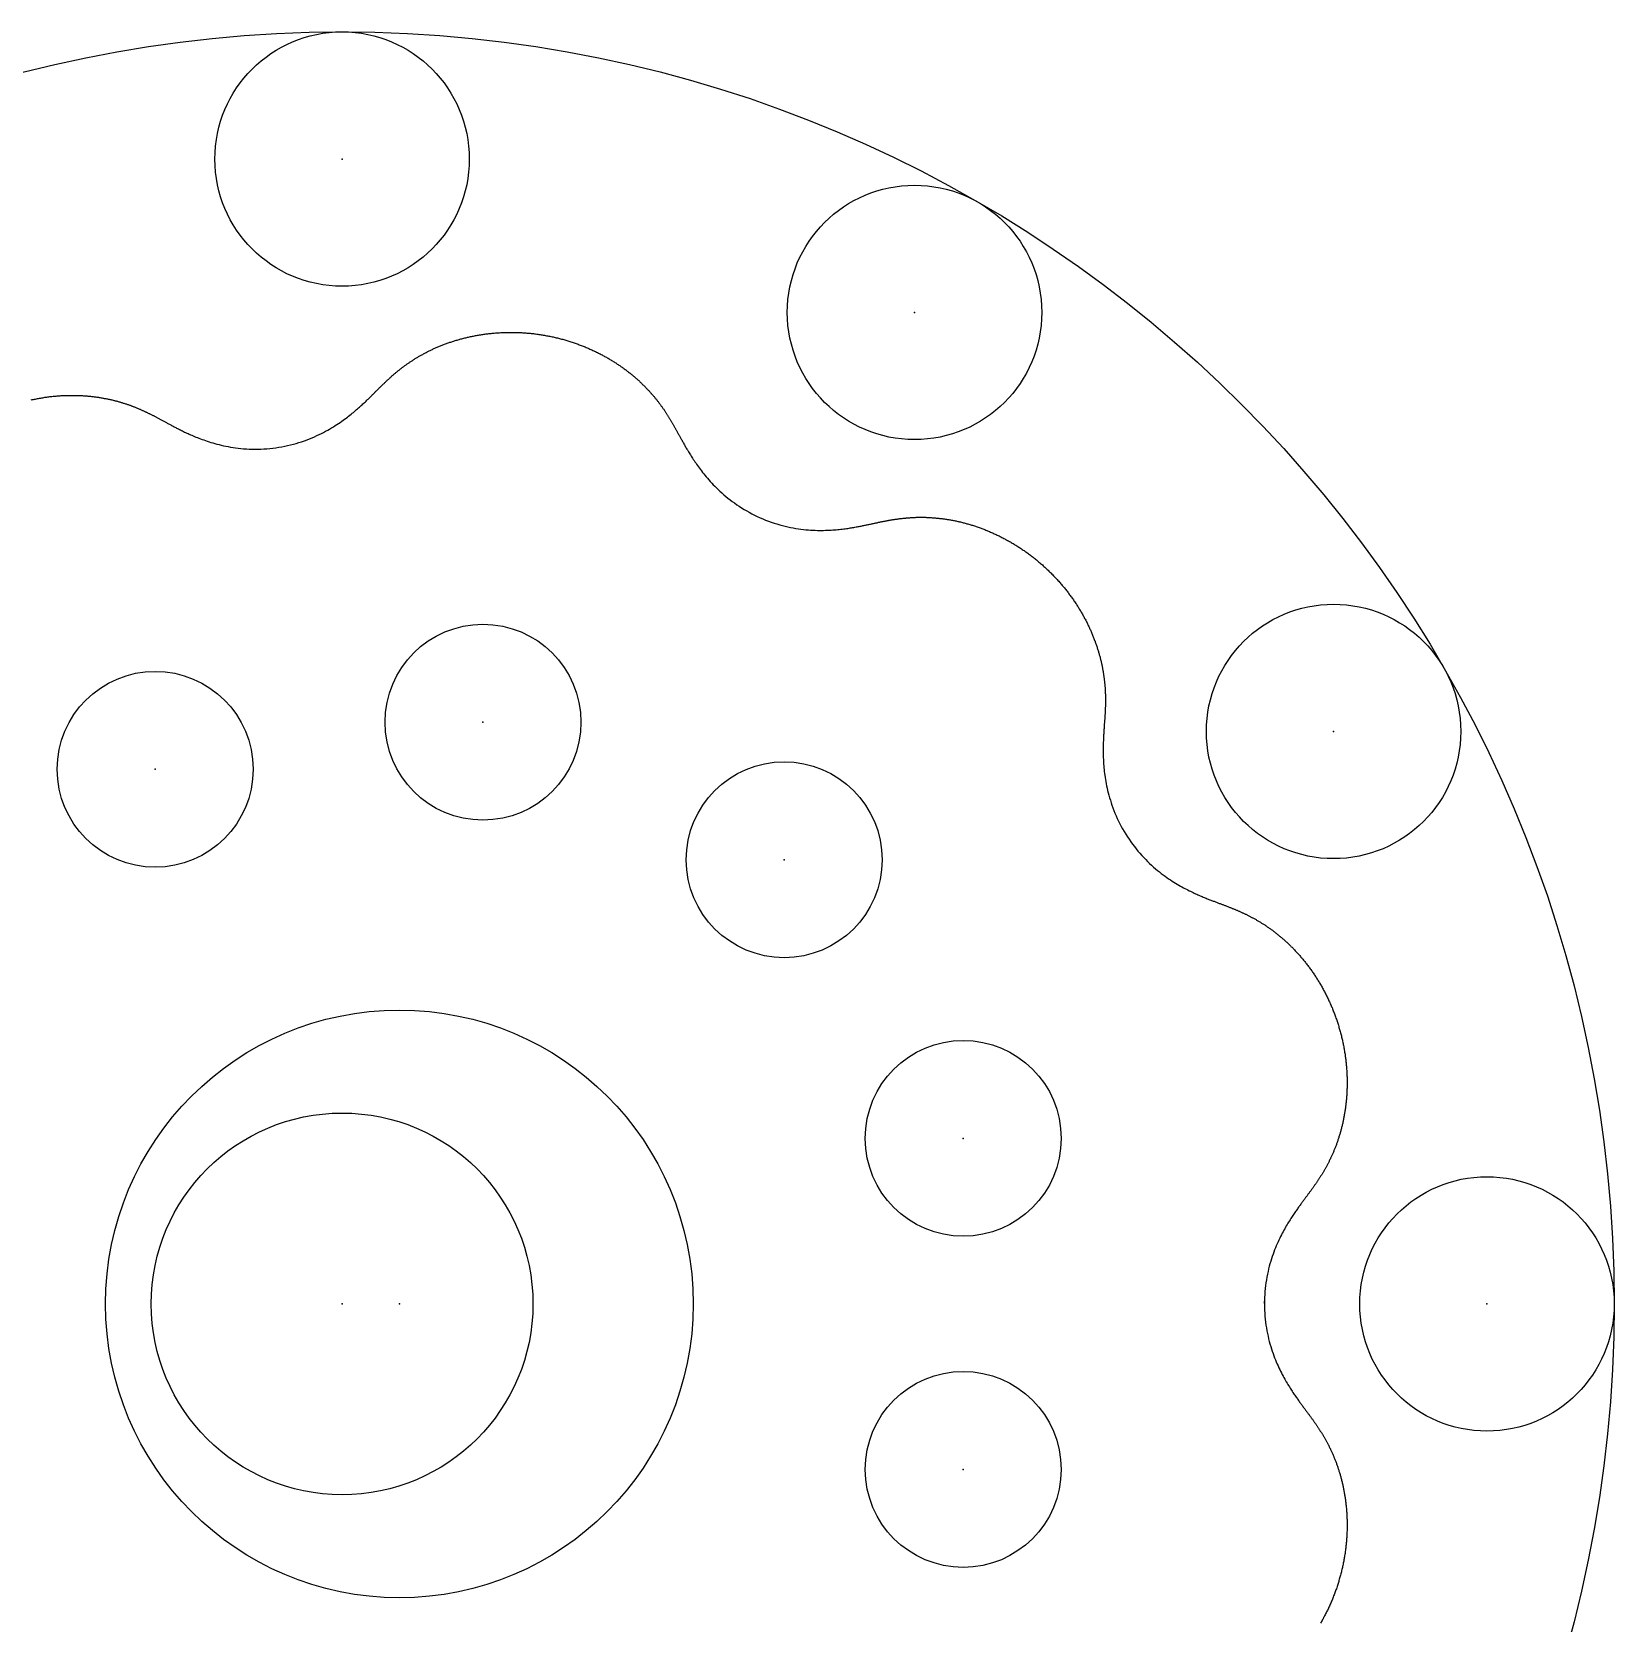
# Model space of a CAD drawing. Header units: metres. Extents: x -15 to 15, y -15 to 15.
# Drawn here: x -3.66 to 15, y -3.76 to 15 of the extents above; entities that cross this region are included whole.
import ezdxf

# ---------------------------------------------------------------- set-up
doc = ezdxf.new("R2010")
doc.units = ezdxf.units.M

msp = doc.modelspace()

# ---------------------------------------------------------------- linework, layer by layer
at = {"color": 1}
msp.add_lwpolyline([(-3.665, 10.66), (-3.653, 10.663), (-3.641, 10.665), (-3.628, 10.668), (-3.616, 10.67), (-3.604, 10.673), (-3.591, 10.675), (-3.579, 10.677), (-3.567, 10.68), (-3.554, 10.682), (-3.542, 10.684), (-3.53, 10.686), (-3.518, 10.688), (-3.506, 10.69), (-3.493, 10.691), (-3.481, 10.693), (-3.469, 10.695), (-3.457, 10.696), (-3.445, 10.698), (-3.433, 10.699), (-3.421, 10.701), (-3.409, 10.702), (-3.397, 10.703), (-3.385, 10.704), (-3.373, 10.705), (-3.361, 10.706), (-3.349, 10.707), (-3.337, 10.708), (-3.325, 10.709), (-3.313, 10.71), (-3.301, 10.71), (-3.29, 10.711), (-3.278, 10.711), (-3.266, 10.712), (-3.254, 10.712), (-3.243, 10.713), (-3.231, 10.713), (-3.22, 10.713), (-3.208, 10.713), (-3.197, 10.713), (-3.185, 10.713), (-3.174, 10.713), (-3.162, 10.713), (-3.151, 10.713), (-3.14, 10.713), (-3.129, 10.713), (-3.117, 10.712), (-3.106, 10.712), (-3.095, 10.712), (-3.084, 10.711), (-3.073, 10.711), (-3.062, 10.71), (-3.051, 10.709), (-3.04, 10.709), (-3.029, 10.708), (-3.019, 10.707), (-3.008, 10.706), (-2.997, 10.705), (-2.987, 10.704), (-2.976, 10.703), (-2.965, 10.702), (-2.955, 10.701), (-2.945, 10.7), (-2.934, 10.699), (-2.924, 10.697), (-2.914, 10.696), (-2.903, 10.695), (-2.893, 10.693), (-2.883, 10.692), (-2.873, 10.69), (-2.863, 10.689), (-2.853, 10.687), (-2.843, 10.685), (-2.833, 10.684), (-2.823, 10.682), (-2.814, 10.68), (-2.804, 10.678), (-2.794, 10.677), (-2.785, 10.675), (-2.775, 10.673), (-2.766, 10.671), (-2.757, 10.669), (-2.747, 10.667), (-2.738, 10.665), (-2.729, 10.663), (-2.72, 10.661), (-2.71, 10.659), (-2.701, 10.656), (-2.692, 10.654), (-2.683, 10.652), (-2.675, 10.65), (-2.666, 10.647), (-2.657, 10.645), (-2.648, 10.643), (-2.64, 10.64), (-2.631, 10.638), (-2.622, 10.635), (-2.614, 10.633), (-2.605, 10.63), (-2.597, 10.628), (-2.589, 10.625), (-2.58, 10.623), (-2.572, 10.62), (-2.564, 10.618), (-2.556, 10.615), (-2.548, 10.612), (-2.54, 10.61), (-2.532, 10.607), (-2.524, 10.604), (-2.516, 10.601), (-2.508, 10.599), (-2.501, 10.596), (-2.493, 10.593), (-2.485, 10.59), (-2.478, 10.587), (-2.47, 10.584), (-2.463, 10.582), (-2.455, 10.579), (-2.448, 10.576), (-2.44, 10.573), (-2.433, 10.57), (-2.426, 10.567), (-2.418, 10.564), (-2.411, 10.561), (-2.404, 10.558), (-2.397, 10.555), (-2.39, 10.552), (-2.383, 10.549), (-2.376, 10.546), (-2.369, 10.543), (-2.362, 10.54), (-2.355, 10.536), (-2.348, 10.533), (-2.341, 10.53), (-2.334, 10.527), (-2.327, 10.524), (-2.32, 10.521), (-2.313, 10.517), (-2.306, 10.514), (-2.3, 10.511), (-2.293, 10.508), (-2.286, 10.504), (-2.279, 10.501), (-2.272, 10.498), (-2.266, 10.494), (-2.259, 10.491), (-2.252, 10.488), (-2.245, 10.484), (-2.239, 10.481), (-2.232, 10.477), (-2.225, 10.474), (-2.218, 10.47), (-2.211, 10.467), (-2.204, 10.463), (-2.197, 10.459), (-2.19, 10.456), (-2.183, 10.452), (-2.176, 10.448), (-2.169, 10.445), (-2.162, 10.441), (-2.155, 10.437), (-2.148, 10.433), (-2.14, 10.429), (-2.133, 10.425), (-2.126, 10.421), (-2.118, 10.417), (-2.111, 10.413), (-2.103, 10.409), (-2.095, 10.405), (-2.087, 10.4), (-2.079, 10.396), (-2.071, 10.392), (-2.063, 10.387), (-2.054, 10.383), (-2.046, 10.378), (-2.037, 10.373), (-2.029, 10.369), (-2.02, 10.364), (-2.01, 10.359), (-2.001, 10.354), (-1.992, 10.349), (-1.982, 10.344), (-1.972, 10.338), (-1.962, 10.333), (-1.951, 10.328), (-1.941, 10.322), (-1.93, 10.317), (-1.918, 10.311), (-1.907, 10.305), (-1.895, 10.299), (-1.883, 10.293), (-1.871, 10.287), (-1.858, 10.281), (-1.845, 10.275), (-1.831, 10.268), (-1.817, 10.262), (-1.803, 10.256), (-1.788, 10.249), (-1.773, 10.242), (-1.757, 10.235), (-1.741, 10.229), (-1.724, 10.222), (-1.707, 10.215), (-1.689, 10.208), (-1.67, 10.201), (-1.651, 10.194), (-1.632, 10.187), (-1.612, 10.18), (-1.591, 10.172), (-1.569, 10.166), (-1.547, 10.159), (-1.524, 10.152), (-1.501, 10.145), (-1.476, 10.138), (-1.451, 10.132), (-1.425, 10.126), (-1.399, 10.12), (-1.372, 10.114), (-1.344, 10.109), (-1.315, 10.104), (-1.286, 10.099), (-1.256, 10.094), (-1.225, 10.091), (-1.193, 10.087), (-1.161, 10.084), (-1.129, 10.082), (-1.096, 10.08), (-1.062, 10.079), (-1.028, 10.079), (-0.994, 10.079), (-0.959, 10.08), (-0.924, 10.081), (-0.889, 10.084), (-0.853, 10.087), (-0.818, 10.091), (-0.783, 10.095), (-0.747, 10.101), (-0.712, 10.107), (-0.677, 10.113), (-0.643, 10.121), (-0.609, 10.129), (-0.575, 10.138), (-0.542, 10.147), (-0.509, 10.157), (-0.477, 10.167), (-0.445, 10.178), (-0.414, 10.189), (-0.384, 10.201), (-0.355, 10.213), (-0.326, 10.225), (-0.298, 10.238), (-0.271, 10.251), (-0.245, 10.263), (-0.219, 10.277), (-0.194, 10.29), (-0.17, 10.303), (-0.147, 10.316), (-0.125, 10.329), (-0.103, 10.343), (-0.082, 10.356), (-0.062, 10.369), (-0.042, 10.382), (-0.023, 10.394), (-0.005, 10.407), (0.013, 10.42), (0.03, 10.432), (0.046, 10.444), (0.062, 10.456), (0.077, 10.468), (0.092, 10.48), (0.106, 10.491), (0.12, 10.502), (0.134, 10.513), (0.146, 10.524), (0.159, 10.535), (0.171, 10.545), (0.183, 10.555), (0.194, 10.565), (0.205, 10.575), (0.216, 10.584), (0.226, 10.594), (0.236, 10.603), (0.246, 10.612), (0.255, 10.621), (0.265, 10.63), (0.274, 10.638), (0.282, 10.646), (0.291, 10.655), (0.299, 10.663), (0.307, 10.67), (0.315, 10.678), (0.323, 10.686), (0.331, 10.693), (0.338, 10.701), (0.345, 10.708), (0.353, 10.715), (0.36, 10.722), (0.367, 10.729), (0.373, 10.735), (0.38, 10.742), (0.387, 10.749), (0.393, 10.755), (0.399, 10.761), (0.406, 10.768), (0.412, 10.774), (0.418, 10.78), (0.424, 10.786), (0.43, 10.792), (0.436, 10.798), (0.442, 10.804), (0.448, 10.809), (0.454, 10.815), (0.46, 10.821), (0.465, 10.827), (0.471, 10.832), (0.477, 10.838), (0.482, 10.843), (0.488, 10.849), (0.494, 10.854), (0.499, 10.859), (0.505, 10.865), (0.51, 10.87), (0.516, 10.875), (0.521, 10.88), (0.527, 10.886), (0.532, 10.891), (0.538, 10.896), (0.544, 10.901), (0.549, 10.906), (0.555, 10.911), (0.56, 10.916), (0.566, 10.921), (0.572, 10.927), (0.577, 10.932), (0.583, 10.937), (0.588, 10.942), (0.594, 10.947), (0.6, 10.952), (0.606, 10.957), (0.611, 10.962), (0.617, 10.966), (0.623, 10.971), (0.629, 10.976), (0.635, 10.981), (0.641, 10.986), (0.647, 10.991), (0.653, 10.996), (0.659, 11.001), (0.665, 11.006), (0.671, 11.011), (0.677, 11.016), (0.683, 11.021), (0.689, 11.026), (0.696, 11.03), (0.702, 11.035), (0.709, 11.04), (0.715, 11.045), (0.721, 11.05), (0.728, 11.055), (0.735, 11.06), (0.741, 11.064), (0.748, 11.069), (0.755, 11.074), (0.761, 11.079), (0.768, 11.084), (0.775, 11.089), (0.782, 11.094), (0.789, 11.098), (0.796, 11.103), (0.803, 11.108), (0.811, 11.113), (0.818, 11.118), (0.825, 11.122), (0.833, 11.127), (0.84, 11.132), (0.847, 11.137), (0.855, 11.141), (0.863, 11.146), (0.87, 11.151), (0.878, 11.156), (0.886, 11.16), (0.894, 11.165), (0.902, 11.17), (0.91, 11.174), (0.918, 11.179), (0.926, 11.184), (0.934, 11.188), (0.942, 11.193), (0.95, 11.197), (0.959, 11.202), (0.967, 11.207), (0.976, 11.211), (0.984, 11.216), (0.993, 11.22), (1.002, 11.225), (1.01, 11.229), (1.019, 11.233), (1.028, 11.238), (1.037, 11.242), (1.046, 11.247), (1.055, 11.251), (1.064, 11.255), (1.074, 11.26), (1.083, 11.264), (1.092, 11.268), (1.102, 11.272), (1.111, 11.276), (1.121, 11.281), (1.13, 11.285), (1.14, 11.289), (1.15, 11.293), (1.159, 11.297), (1.169, 11.301), (1.179, 11.305), (1.189, 11.309), (1.199, 11.313), (1.209, 11.316), (1.219, 11.32), (1.23, 11.324), (1.24, 11.328), (1.25, 11.331), (1.261, 11.335), (1.271, 11.339), (1.282, 11.342), (1.292, 11.346), (1.303, 11.349), (1.314, 11.353), (1.324, 11.356), (1.335, 11.359), (1.346, 11.363), (1.357, 11.366), (1.368, 11.369), (1.379, 11.372), (1.39, 11.375), (1.401, 11.378), (1.412, 11.381), (1.423, 11.384), (1.435, 11.387), (1.446, 11.39), (1.457, 11.393), (1.469, 11.396), (1.48, 11.398), (1.492, 11.401), (1.504, 11.404), (1.515, 11.406), (1.527, 11.409), (1.539, 11.411), (1.55, 11.413), (1.562, 11.416), (1.574, 11.418), (1.586, 11.42), (1.598, 11.422), (1.61, 11.424), (1.622, 11.426), (1.634, 11.428), (1.646, 11.43), (1.658, 11.432), (1.67, 11.434), (1.683, 11.435), (1.695, 11.437), (1.707, 11.439), (1.72, 11.44), (1.732, 11.442), (1.744, 11.443), (1.757, 11.444), (1.769, 11.446), (1.782, 11.447), (1.794, 11.448), (1.807, 11.449), (1.819, 11.45), (1.832, 11.451), (1.844, 11.452), (1.857, 11.452), (1.87, 11.453), (1.882, 11.454), (1.895, 11.454), (1.908, 11.455), (1.921, 11.455), (1.933, 11.455), (1.946, 11.456), (1.959, 11.456), (1.972, 11.456), (1.985, 11.456), (1.998, 11.456), (2.01, 11.456), (2.023, 11.456), (2.036, 11.456), (2.049, 11.455), (2.062, 11.455), (2.075, 11.454), (2.088, 11.454), (2.101, 11.453), (2.114, 11.453), (2.127, 11.452), (2.14, 11.451), (2.153, 11.45), (2.166, 11.449), (2.179, 11.448), (2.192, 11.447), (2.204, 11.446), (2.217, 11.445), (2.23, 11.443), (2.243, 11.442), (2.256, 11.441), (2.269, 11.439), (2.282, 11.437), (2.295, 11.436), (2.308, 11.434), (2.321, 11.432), (2.334, 11.43), (2.347, 11.428), (2.36, 11.426), (2.372, 11.424), (2.385, 11.422), (2.398, 11.42), (2.411, 11.417), (2.424, 11.415), (2.437, 11.412), (2.449, 11.41), (2.462, 11.407), (2.475, 11.405), (2.487, 11.402), (2.5, 11.399), (2.513, 11.396), (2.525, 11.393), (2.538, 11.39), (2.551, 11.387), (2.563, 11.384), (2.576, 11.381), (2.588, 11.377), (2.601, 11.374), (2.613, 11.37), (2.625, 11.367), (2.638, 11.363), (2.65, 11.36), (2.662, 11.356), (2.675, 11.352), (2.687, 11.348), (2.699, 11.345), (2.711, 11.341), (2.723, 11.337), (2.735, 11.333), (2.747, 11.328), (2.759, 11.324), (2.771, 11.32), (2.783, 11.316), (2.795, 11.311), (2.807, 11.307), (2.819, 11.302), (2.83, 11.298), (2.842, 11.293), (2.854, 11.289), (2.865, 11.284), (2.877, 11.279), (2.888, 11.274), (2.9, 11.269), (2.911, 11.264), (2.922, 11.259), (2.934, 11.254), (2.945, 11.249), (2.956, 11.244), (2.967, 11.239), (2.978, 11.234), (2.989, 11.229), (3, 11.223), (3.011, 11.218), (3.022, 11.212), (3.033, 11.207), (3.044, 11.201), (3.054, 11.196), (3.065, 11.19), (3.075, 11.185), (3.086, 11.179), (3.096, 11.173), (3.107, 11.167), (3.117, 11.162), (3.127, 11.156), (3.137, 11.15), (3.148, 11.144), (3.158, 11.138), (3.168, 11.132), (3.178, 11.126), (3.187, 11.12), (3.197, 11.114), (3.207, 11.108), (3.217, 11.102), (3.226, 11.096), (3.236, 11.089), (3.245, 11.083), (3.255, 11.077), (3.264, 11.071), (3.273, 11.064), (3.282, 11.058), (3.292, 11.051), (3.301, 11.045), (3.31, 11.039), (3.319, 11.032), (3.327, 11.026), (3.336, 11.019), (3.345, 11.013), (3.354, 11.006), (3.362, 11), (3.371, 10.993), (3.379, 10.987), (3.387, 10.98), (3.396, 10.973), (3.404, 10.967), (3.412, 10.96), (3.42, 10.954), (3.428, 10.947), (3.436, 10.94), (3.444, 10.934), (3.452, 10.927), (3.46, 10.92), (3.467, 10.913), (3.475, 10.907), (3.483, 10.9), (3.49, 10.893), (3.497, 10.887), (3.505, 10.88), (3.512, 10.873), (3.519, 10.866), (3.526, 10.86), (3.533, 10.853), (3.54, 10.846), (3.547, 10.839), (3.554, 10.833), (3.561, 10.826), (3.568, 10.819), (3.574, 10.812), (3.581, 10.806), (3.587, 10.799), (3.594, 10.792), (3.6, 10.785), (3.607, 10.779), (3.613, 10.772), (3.619, 10.765), (3.625, 10.759), (3.631, 10.752), (3.637, 10.745), (3.643, 10.739), (3.649, 10.732), (3.655, 10.725), (3.661, 10.718), (3.666, 10.712), (3.672, 10.705), (3.678, 10.699), (3.683, 10.692), (3.689, 10.685), (3.694, 10.679), (3.699, 10.672), (3.705, 10.666), (3.71, 10.659), (3.715, 10.652), (3.72, 10.646), (3.725, 10.639), (3.73, 10.633), (3.735, 10.626), (3.74, 10.62), (3.745, 10.613), (3.75, 10.607), (3.755, 10.6), (3.76, 10.594), (3.764, 10.587), (3.769, 10.581), (3.774, 10.574), (3.778, 10.568), (3.783, 10.561), (3.787, 10.555), (3.792, 10.549), (3.796, 10.542), (3.8, 10.536), (3.805, 10.529), (3.809, 10.523), (3.813, 10.517), (3.817, 10.51), (3.822, 10.504), (3.826, 10.497), (3.83, 10.491), (3.834, 10.485), (3.838, 10.478), (3.842, 10.472), (3.846, 10.465), (3.85, 10.459), (3.854, 10.453), (3.858, 10.446), (3.862, 10.44), (3.866, 10.433), (3.87, 10.427), (3.874, 10.42), (3.877, 10.414), (3.881, 10.407), (3.885, 10.401), (3.889, 10.394), (3.893, 10.388), (3.897, 10.381), (3.901, 10.374), (3.904, 10.368), (3.908, 10.361), (3.912, 10.354), (3.916, 10.347), (3.92, 10.34), (3.924, 10.333), (3.928, 10.326), (3.932, 10.319), (3.936, 10.312), (3.94, 10.305), (3.944, 10.298), (3.948, 10.291), (3.952, 10.283), (3.956, 10.276), (3.96, 10.268), (3.964, 10.261), (3.968, 10.253), (3.973, 10.245), (3.977, 10.237), (3.981, 10.229), (3.986, 10.221), (3.991, 10.213), (3.995, 10.204), (4, 10.196), (4.005, 10.187), (4.01, 10.178), (4.015, 10.169), (4.02, 10.16), (4.025, 10.151), (4.03, 10.141), (4.036, 10.131), (4.042, 10.121), (4.047, 10.111), (4.053, 10.101), (4.059, 10.09), (4.066, 10.08), (4.072, 10.069), (4.079, 10.057), (4.086, 10.046), (4.093, 10.034), (4.1, 10.022), (4.108, 10.01), (4.116, 9.997), (4.124, 9.984), (4.132, 9.971), (4.141, 9.958), (4.15, 9.944), (4.16, 9.93), (4.17, 9.916), (4.18, 9.901), (4.19, 9.886), (4.201, 9.87), (4.213, 9.855), (4.225, 9.838), (4.238, 9.822), (4.251, 9.805), (4.264, 9.788), (4.278, 9.771), (4.293, 9.753), (4.308, 9.735), (4.324, 9.717), (4.341, 9.698), (4.358, 9.679), (4.377, 9.66), (4.395, 9.641), (4.415, 9.621), (4.435, 9.602), (4.456, 9.582), (4.478, 9.562), (4.501, 9.542), (4.525, 9.522), (4.549, 9.502), (4.574, 9.483), (4.6, 9.463), (4.627, 9.444), (4.654, 9.424), (4.682, 9.405), (4.711, 9.387), (4.741, 9.369), (4.771, 9.351), (4.801, 9.334), (4.833, 9.317), (4.864, 9.301), (4.896, 9.286), (4.929, 9.271), (4.962, 9.257), (4.994, 9.243), (5.028, 9.231), (5.061, 9.219), (5.094, 9.207), (5.127, 9.197), (5.16, 9.187), (5.192, 9.179), (5.225, 9.17), (5.257, 9.163), (5.289, 9.156), (5.32, 9.15), (5.351, 9.145), (5.382, 9.14), (5.411, 9.136), (5.441, 9.132), (5.47, 9.129), (5.498, 9.127), (5.525, 9.125), (5.552, 9.123), (5.578, 9.122), (5.604, 9.121), (5.629, 9.121), (5.653, 9.121), (5.677, 9.121), (5.7, 9.122), (5.723, 9.122), (5.744, 9.123), (5.765, 9.124), (5.786, 9.126), (5.806, 9.127), (5.826, 9.129), (5.844, 9.131), (5.863, 9.132), (5.881, 9.134), (5.898, 9.136), (5.915, 9.138), (5.931, 9.141), (5.947, 9.143), (5.963, 9.145), (5.978, 9.147), (5.992, 9.15), (6.007, 9.152), (6.02, 9.154), (6.034, 9.156), (6.047, 9.159), (6.06, 9.161), (6.073, 9.163), (6.085, 9.166), (6.097, 9.168), (6.108, 9.17), (6.12, 9.172), (6.131, 9.175), (6.142, 9.177), (6.153, 9.179), (6.163, 9.181), (6.173, 9.183), (6.184, 9.185), (6.193, 9.188), (6.203, 9.19), (6.213, 9.192), (6.222, 9.194), (6.231, 9.196), (6.241, 9.198), (6.25, 9.2), (6.258, 9.201), (6.267, 9.203), (6.276, 9.205), (6.284, 9.207), (6.293, 9.209), (6.301, 9.211), (6.309, 9.212), (6.317, 9.214), (6.326, 9.216), (6.334, 9.217), (6.341, 9.219), (6.349, 9.221), (6.357, 9.222), (6.365, 9.224), (6.373, 9.225), (6.38, 9.227), (6.388, 9.229), (6.396, 9.23), (6.403, 9.231), (6.411, 9.233), (6.418, 9.234), (6.426, 9.236), (6.433, 9.237), (6.441, 9.239), (6.448, 9.24), (6.456, 9.241), (6.463, 9.243), (6.471, 9.244), (6.478, 9.245), (6.485, 9.246), (6.493, 9.248), (6.5, 9.249), (6.508, 9.25), (6.515, 9.251), (6.523, 9.252), (6.53, 9.253), (6.538, 9.254), (6.545, 9.255), (6.553, 9.257), (6.56, 9.258), (6.568, 9.259), (6.576, 9.26), (6.583, 9.26), (6.591, 9.261), (6.599, 9.262), (6.606, 9.263), (6.614, 9.264), (6.622, 9.265), (6.63, 9.266), (6.638, 9.266), (6.646, 9.267), (6.653, 9.268), (6.661, 9.269), (6.669, 9.269), (6.677, 9.27), (6.686, 9.27), (6.694, 9.271), (6.702, 9.272), (6.71, 9.272), (6.718, 9.273), (6.727, 9.273), (6.735, 9.273), (6.743, 9.274), (6.752, 9.274), (6.76, 9.274), (6.769, 9.275), (6.777, 9.275), (6.786, 9.275), (6.794, 9.275), (6.803, 9.275), (6.812, 9.276), (6.82, 9.276), (6.829, 9.276), (6.838, 9.276), (6.847, 9.275), (6.856, 9.275), (6.865, 9.275), (6.874, 9.275), (6.883, 9.275), (6.892, 9.274), (6.901, 9.274), (6.911, 9.274), (6.92, 9.273), (6.929, 9.273), (6.939, 9.272), (6.948, 9.272), (6.958, 9.271), (6.967, 9.27), (6.977, 9.27), (6.986, 9.269), (6.996, 9.268), (7.005, 9.267), (7.015, 9.266), (7.025, 9.265), (7.035, 9.264), (7.045, 9.263), (7.054, 9.262), (7.064, 9.261), (7.074, 9.26), (7.084, 9.258), (7.094, 9.257), (7.105, 9.256), (7.115, 9.254), (7.125, 9.253), (7.135, 9.251), (7.145, 9.249), (7.156, 9.248), (7.166, 9.246), (7.176, 9.244), (7.187, 9.242), (7.197, 9.24), (7.208, 9.238), (7.218, 9.236), (7.229, 9.234), (7.239, 9.232), (7.25, 9.23), (7.26, 9.227), (7.271, 9.225), (7.282, 9.222), (7.292, 9.22), (7.303, 9.217), (7.314, 9.215), (7.325, 9.212), (7.336, 9.209), (7.346, 9.206), (7.357, 9.203), (7.368, 9.2), (7.379, 9.197), (7.39, 9.194), (7.401, 9.191), (7.412, 9.188), (7.423, 9.184), (7.434, 9.181), (7.445, 9.177), (7.456, 9.174), (7.467, 9.17), (7.478, 9.166), (7.489, 9.163), (7.5, 9.159), (7.511, 9.155), (7.523, 9.151), (7.534, 9.147), (7.545, 9.143), (7.556, 9.138), (7.567, 9.134), (7.578, 9.13), (7.59, 9.125), (7.601, 9.121), (7.612, 9.116), (7.623, 9.112), (7.634, 9.107), (7.646, 9.102), (7.657, 9.097), (7.668, 9.092), (7.679, 9.087), (7.69, 9.082), (7.702, 9.077), (7.713, 9.072), (7.724, 9.066), (7.735, 9.061), (7.746, 9.056), (7.758, 9.05), (7.769, 9.045), (7.78, 9.039), (7.791, 9.033), (7.802, 9.027), (7.813, 9.021), (7.824, 9.015), (7.835, 9.009), (7.846, 9.003), (7.858, 8.997), (7.869, 8.991), (7.88, 8.985), (7.891, 8.978), (7.902, 8.972), (7.913, 8.965), (7.923, 8.959), (7.934, 8.952), (7.945, 8.945), (7.956, 8.938), (7.967, 8.932), (7.978, 8.925), (7.989, 8.918), (7.999, 8.911), (8.01, 8.903), (8.021, 8.896), (8.031, 8.889), (8.042, 8.882), (8.053, 8.874), (8.063, 8.867), (8.074, 8.859), (8.084, 8.852), (8.095, 8.844), (8.105, 8.836), (8.116, 8.828), (8.126, 8.821), (8.136, 8.813), (8.147, 8.805), (8.157, 8.797), (8.167, 8.788), (8.177, 8.78), (8.187, 8.772), (8.197, 8.764), (8.207, 8.756), (8.217, 8.747), (8.227, 8.739), (8.237, 8.73), (8.247, 8.722), (8.257, 8.713), (8.267, 8.704), (8.276, 8.696), (8.286, 8.687), (8.295, 8.678), (8.305, 8.669), (8.314, 8.66), (8.324, 8.651), (8.333, 8.642), (8.343, 8.633), (8.352, 8.624), (8.361, 8.615), (8.37, 8.606), (8.379, 8.596), (8.388, 8.587), (8.397, 8.578), (8.406, 8.568), (8.415, 8.559), (8.424, 8.549), (8.433, 8.54), (8.441, 8.53), (8.45, 8.521), (8.459, 8.511), (8.467, 8.501), (8.475, 8.492), (8.484, 8.482), (8.492, 8.472), (8.5, 8.462), (8.509, 8.453), (8.517, 8.443), (8.525, 8.433), (8.533, 8.423), (8.541, 8.413), (8.548, 8.403), (8.556, 8.393), (8.564, 8.383), (8.571, 8.373), (8.579, 8.363), (8.587, 8.352), (8.594, 8.342), (8.601, 8.332), (8.609, 8.322), (8.616, 8.312), (8.623, 8.301), (8.63, 8.291), (8.637, 8.281), (8.644, 8.271), (8.651, 8.26), (8.658, 8.25), (8.664, 8.24), (8.671, 8.229), (8.678, 8.219), (8.684, 8.208), (8.691, 8.198), (8.697, 8.188), (8.703, 8.177), (8.709, 8.167), (8.716, 8.156), (8.722, 8.146), (8.728, 8.136), (8.734, 8.125), (8.739, 8.115), (8.745, 8.104), (8.751, 8.094), (8.756, 8.083), (8.762, 8.073), (8.768, 8.062), (8.773, 8.052), (8.778, 8.042), (8.784, 8.031), (8.789, 8.021), (8.794, 8.01), (8.799, 8), (8.804, 7.989), (8.809, 7.979), (8.814, 7.969), (8.818, 7.958), (8.823, 7.948), (8.828, 7.937), (8.832, 7.927), (8.837, 7.917), (8.841, 7.906), (8.845, 7.896), (8.85, 7.886), (8.854, 7.875), (8.858, 7.865), (8.862, 7.855), (8.866, 7.845), (8.87, 7.835), (8.874, 7.824), (8.878, 7.814), (8.881, 7.804), (8.885, 7.794), (8.889, 7.784), (8.892, 7.774), (8.895, 7.764), (8.899, 7.754), (8.902, 7.744), (8.905, 7.734), (8.909, 7.724), (8.912, 7.714), (8.915, 7.704), (8.918, 7.694), (8.921, 7.684), (8.923, 7.674), (8.926, 7.665), (8.929, 7.655), (8.932, 7.645), (8.934, 7.636), (8.937, 7.626), (8.939, 7.616), (8.942, 7.607), (8.944, 7.597), (8.946, 7.588), (8.949, 7.578), (8.951, 7.569), (8.953, 7.559), (8.955, 7.55), (8.957, 7.541), (8.959, 7.531), (8.961, 7.522), (8.963, 7.513), (8.965, 7.504), (8.966, 7.495), (8.968, 7.486), (8.97, 7.477), (8.971, 7.468), (8.973, 7.459), (8.974, 7.45), (8.976, 7.441), (8.977, 7.432), (8.979, 7.423), (8.98, 7.414), (8.981, 7.406), (8.982, 7.397), (8.984, 7.388), (8.985, 7.38), (8.986, 7.371), (8.987, 7.362), (8.988, 7.354), (8.989, 7.346), (8.99, 7.337), (8.991, 7.329), (8.991, 7.32), (8.992, 7.312), (8.993, 7.304), (8.994, 7.296), (8.994, 7.287), (8.995, 7.279), (8.996, 7.271), (8.996, 7.263), (8.997, 7.255), (8.997, 7.247), (8.998, 7.239), (8.998, 7.231), (8.998, 7.223), (8.999, 7.215), (8.999, 7.207), (8.999, 7.199), (9, 7.192), (9, 7.184), (9, 7.176), (9, 7.168), (9, 7.161), (9.001, 7.153), (9.001, 7.145), (9.001, 7.138), (9.001, 7.13), (9.001, 7.122), (9.001, 7.115), (9.001, 7.107), (9.001, 7.1), (9.001, 7.092), (9.001, 7.085), (9, 7.077), (9, 7.069), (9, 7.062), (9, 7.054), (9, 7.047), (9, 7.039), (8.999, 7.032), (8.999, 7.024), (8.999, 7.017), (8.998, 7.009), (8.998, 7.001), (8.998, 6.994), (8.997, 6.986), (8.997, 6.978), (8.997, 6.971), (8.996, 6.963), (8.996, 6.955), (8.995, 6.947), (8.995, 6.939), (8.994, 6.931), (8.994, 6.923), (8.993, 6.915), (8.993, 6.907), (8.992, 6.899), (8.992, 6.89), (8.991, 6.882), (8.991, 6.874), (8.99, 6.865), (8.99, 6.856), (8.989, 6.848), (8.988, 6.839), (8.988, 6.83), (8.987, 6.821), (8.986, 6.811), (8.986, 6.802), (8.985, 6.792), (8.985, 6.783), (8.984, 6.773), (8.983, 6.763), (8.983, 6.753), (8.982, 6.742), (8.981, 6.731), (8.981, 6.721), (8.98, 6.71), (8.979, 6.698), (8.979, 6.687), (8.978, 6.675), (8.978, 6.663), (8.977, 6.65), (8.977, 6.638), (8.976, 6.625), (8.976, 6.611), (8.975, 6.598), (8.975, 6.584), (8.975, 6.57), (8.975, 6.555), (8.974, 6.54), (8.974, 6.524), (8.974, 6.508), (8.975, 6.492), (8.975, 6.475), (8.975, 6.458), (8.976, 6.44), (8.977, 6.422), (8.978, 6.403), (8.979, 6.384), (8.98, 6.364), (8.982, 6.343), (8.983, 6.322), (8.985, 6.301), (8.988, 6.279), (8.991, 6.256), (8.994, 6.233), (8.997, 6.209), (9.001, 6.184), (9.005, 6.159), (9.01, 6.134), (9.015, 6.107), (9.021, 6.081), (9.027, 6.053), (9.034, 6.025), (9.042, 5.997), (9.05, 5.968), (9.059, 5.939), (9.068, 5.909), (9.078, 5.879), (9.089, 5.849), (9.101, 5.818), (9.113, 5.787), (9.127, 5.756), (9.141, 5.725), (9.155, 5.693), (9.171, 5.662), (9.187, 5.631), (9.204, 5.6), (9.222, 5.569), (9.24, 5.539), (9.26, 5.509), (9.279, 5.479), (9.299, 5.45), (9.32, 5.421), (9.342, 5.393), (9.363, 5.365), (9.385, 5.339), (9.408, 5.313), (9.43, 5.287), (9.453, 5.262), (9.476, 5.239), (9.499, 5.215), (9.522, 5.193), (9.546, 5.172), (9.569, 5.151), (9.592, 5.131), (9.614, 5.112), (9.637, 5.094), (9.659, 5.076), (9.682, 5.059), (9.704, 5.043), (9.725, 5.028), (9.746, 5.013), (9.767, 4.999), (9.788, 4.986), (9.808, 4.973), (9.828, 4.961), (9.847, 4.949), (9.866, 4.938), (9.885, 4.927), (9.903, 4.917), (9.921, 4.907), (9.938, 4.898), (9.955, 4.889), (9.971, 4.881), (9.988, 4.872), (10.003, 4.865), (10.019, 4.857), (10.034, 4.85), (10.049, 4.843), (10.063, 4.837), (10.077, 4.83), (10.09, 4.824), (10.104, 4.818), (10.117, 4.813), (10.13, 4.807), (10.142, 4.802), (10.154, 4.797), (10.166, 4.792), (10.178, 4.787), (10.189, 4.783), (10.2, 4.778), (10.211, 4.774), (10.222, 4.77), (10.232, 4.766), (10.242, 4.762), (10.253, 4.758), (10.262, 4.754), (10.272, 4.75), (10.282, 4.747), (10.291, 4.743), (10.3, 4.74), (10.309, 4.736), (10.318, 4.733), (10.327, 4.73), (10.336, 4.726), (10.344, 4.723), (10.352, 4.72), (10.361, 4.717), (10.369, 4.714), (10.377, 4.711), (10.385, 4.708), (10.393, 4.705), (10.401, 4.702), (10.408, 4.699), (10.416, 4.696), (10.424, 4.693), (10.431, 4.69), (10.439, 4.687), (10.446, 4.684), (10.454, 4.681), (10.461, 4.679), (10.468, 4.676), (10.475, 4.673), (10.483, 4.67), (10.49, 4.667), (10.497, 4.664), (10.504, 4.661), (10.511, 4.659), (10.518, 4.656), (10.525, 4.653), (10.532, 4.65), (10.539, 4.647), (10.546, 4.644), (10.553, 4.641), (10.56, 4.638), (10.567, 4.635), (10.574, 4.632), (10.581, 4.629), (10.587, 4.626), (10.594, 4.623), (10.601, 4.62), (10.608, 4.617), (10.615, 4.613), (10.622, 4.61), (10.629, 4.607), (10.636, 4.604), (10.643, 4.601), (10.65, 4.597), (10.657, 4.594), (10.664, 4.59), (10.671, 4.587), (10.678, 4.584), (10.685, 4.58), (10.692, 4.577), (10.699, 4.573), (10.706, 4.569), (10.713, 4.566), (10.72, 4.562), (10.727, 4.558), (10.734, 4.554), (10.741, 4.551), (10.748, 4.547), (10.755, 4.543), (10.763, 4.539), (10.77, 4.535), (10.777, 4.531), (10.784, 4.526), (10.791, 4.522), (10.799, 4.518), (10.806, 4.514), (10.813, 4.509), (10.82, 4.505), (10.828, 4.5), (10.835, 4.496), (10.843, 4.491), (10.85, 4.487), (10.857, 4.482), (10.865, 4.477), (10.872, 4.473), (10.88, 4.468), (10.887, 4.463), (10.895, 4.458), (10.902, 4.453), (10.91, 4.448), (10.917, 4.442), (10.925, 4.437), (10.932, 4.432), (10.94, 4.427), (10.947, 4.421), (10.955, 4.416), (10.963, 4.41), (10.97, 4.405), (10.978, 4.399), (10.985, 4.393), (10.993, 4.387), (11.001, 4.381), (11.008, 4.376), (11.016, 4.37), (11.024, 4.363), (11.031, 4.357), (11.039, 4.351), (11.047, 4.345), (11.055, 4.338), (11.062, 4.332), (11.07, 4.326), (11.078, 4.319), (11.085, 4.312), (11.093, 4.306), (11.101, 4.299), (11.109, 4.292), (11.116, 4.285), (11.124, 4.278), (11.132, 4.271), (11.14, 4.264), (11.147, 4.257), (11.155, 4.25), (11.163, 4.242), (11.17, 4.235), (11.178, 4.227), (11.186, 4.22), (11.193, 4.212), (11.201, 4.205), (11.209, 4.197), (11.216, 4.189), (11.224, 4.181), (11.232, 4.173), (11.239, 4.165), (11.247, 4.157), (11.255, 4.149), (11.262, 4.141), (11.27, 4.132), (11.277, 4.124), (11.285, 4.115), (11.292, 4.107), (11.3, 4.098), (11.307, 4.09), (11.315, 4.081), (11.322, 4.072), (11.33, 4.063), (11.337, 4.054), (11.344, 4.045), (11.352, 4.036), (11.359, 4.027), (11.366, 4.018), (11.373, 4.008), (11.381, 3.999), (11.388, 3.99), (11.395, 3.98), (11.402, 3.971), (11.409, 3.961), (11.416, 3.951), (11.423, 3.942), (11.43, 3.932), (11.437, 3.922), (11.444, 3.912), (11.451, 3.902), (11.458, 3.892), (11.465, 3.882), (11.471, 3.871), (11.478, 3.861), (11.485, 3.851), (11.491, 3.841), (11.498, 3.83), (11.505, 3.82), (11.511, 3.809), (11.518, 3.798), (11.524, 3.788), (11.53, 3.777), (11.537, 3.766), (11.543, 3.755), (11.549, 3.745), (11.555, 3.734), (11.562, 3.723), (11.568, 3.712), (11.574, 3.7), (11.58, 3.689), (11.586, 3.678), (11.591, 3.667), (11.597, 3.656), (11.603, 3.644), (11.609, 3.633), (11.614, 3.621), (11.62, 3.61), (11.626, 3.598), (11.631, 3.587), (11.636, 3.575), (11.642, 3.563), (11.647, 3.552), (11.652, 3.54), (11.658, 3.528), (11.663, 3.516), (11.668, 3.504), (11.673, 3.493), (11.678, 3.481), (11.683, 3.469), (11.687, 3.457), (11.692, 3.444), (11.697, 3.432), (11.701, 3.42), (11.706, 3.408), (11.71, 3.396), (11.715, 3.384), (11.719, 3.371), (11.724, 3.359), (11.728, 3.347), (11.732, 3.334), (11.736, 3.322), (11.74, 3.31), (11.744, 3.297), (11.748, 3.285), (11.752, 3.272), (11.755, 3.26), (11.759, 3.247), (11.763, 3.235), (11.766, 3.222), (11.77, 3.21), (11.773, 3.197), (11.776, 3.184), (11.78, 3.172), (11.783, 3.159), (11.786, 3.147), (11.789, 3.134), (11.792, 3.121), (11.795, 3.109), (11.798, 3.096), (11.8, 3.083), (11.803, 3.07), (11.806, 3.058), (11.808, 3.045), (11.811, 3.032), (11.813, 3.02), (11.815, 3.007), (11.817, 2.994), (11.82, 2.981), (11.822, 2.969), (11.824, 2.956), (11.826, 2.943), (11.828, 2.931), (11.829, 2.918), (11.831, 2.905), (11.833, 2.892), (11.834, 2.88), (11.836, 2.867), (11.837, 2.854), (11.839, 2.842), (11.84, 2.829), (11.841, 2.816), (11.842, 2.804), (11.843, 2.791), (11.844, 2.778), (11.845, 2.766), (11.846, 2.753), (11.847, 2.741), (11.848, 2.728), (11.848, 2.716), (11.849, 2.703), (11.849, 2.691), (11.85, 2.678), (11.85, 2.666), (11.85, 2.653), (11.851, 2.641), (11.851, 2.628), (11.851, 2.616), (11.851, 2.604), (11.851, 2.592), (11.851, 2.579), (11.85, 2.567), (11.85, 2.555), (11.85, 2.543), (11.849, 2.531), (11.849, 2.518), (11.848, 2.506), (11.848, 2.494), (11.847, 2.482), (11.847, 2.47), (11.846, 2.458), (11.845, 2.447), (11.844, 2.435), (11.843, 2.423), (11.842, 2.411), (11.841, 2.399), (11.84, 2.388), (11.839, 2.376), (11.837, 2.364), (11.836, 2.353), (11.835, 2.341), (11.833, 2.33), (11.832, 2.318), (11.83, 2.307), (11.829, 2.296), (11.827, 2.284), (11.825, 2.273), (11.824, 2.262), (11.822, 2.251), (11.82, 2.24), (11.818, 2.229), (11.816, 2.218), (11.814, 2.207), (11.812, 2.196), (11.81, 2.185), (11.808, 2.174), (11.805, 2.164), (11.803, 2.153), (11.801, 2.142), (11.799, 2.132), (11.796, 2.121), (11.794, 2.111), (11.791, 2.101), (11.789, 2.09), (11.786, 2.08), (11.783, 2.07), (11.781, 2.06), (11.778, 2.049), (11.775, 2.039), (11.773, 2.029), (11.77, 2.019), (11.767, 2.01), (11.764, 2), (11.761, 1.99), (11.758, 1.98), (11.755, 1.971), (11.752, 1.961), (11.749, 1.952), (11.746, 1.942), (11.743, 1.933), (11.74, 1.924), (11.737, 1.914), (11.733, 1.905), (11.73, 1.896), (11.727, 1.887), (11.724, 1.878), (11.72, 1.869), (11.717, 1.86), (11.714, 1.851), (11.71, 1.842), (11.707, 1.834), (11.703, 1.825), (11.7, 1.816), (11.696, 1.808), (11.693, 1.799), (11.689, 1.791), (11.686, 1.783), (11.682, 1.774), (11.678, 1.766), (11.675, 1.758), (11.671, 1.75), (11.668, 1.742), (11.664, 1.734), (11.66, 1.726), (11.656, 1.718), (11.653, 1.71), (11.649, 1.702), (11.645, 1.695), (11.641, 1.687), (11.638, 1.68), (11.634, 1.672), (11.63, 1.664), (11.626, 1.657), (11.622, 1.65), (11.619, 1.642), (11.615, 1.635), (11.611, 1.628), (11.607, 1.621), (11.603, 1.614), (11.599, 1.606), (11.595, 1.599), (11.591, 1.592), (11.587, 1.585), (11.583, 1.579), (11.579, 1.572), (11.576, 1.565), (11.572, 1.558), (11.568, 1.551), (11.564, 1.545), (11.56, 1.538), (11.555, 1.531), (11.551, 1.525), (11.547, 1.518), (11.543, 1.512), (11.539, 1.505), (11.535, 1.499), (11.531, 1.492), (11.527, 1.486), (11.523, 1.48), (11.519, 1.473), (11.515, 1.467), (11.51, 1.461), (11.506, 1.454), (11.502, 1.448), (11.498, 1.442), (11.494, 1.436), (11.489, 1.429), (11.485, 1.423), (11.481, 1.417), (11.477, 1.411), (11.472, 1.404), (11.468, 1.398), (11.463, 1.392), (11.459, 1.386), (11.455, 1.38), (11.45, 1.373), (11.446, 1.367), (11.441, 1.361), (11.436, 1.354), (11.432, 1.348), (11.427, 1.342), (11.423, 1.335), (11.418, 1.329), (11.413, 1.322), (11.408, 1.316), (11.403, 1.309), (11.398, 1.302), (11.393, 1.296), (11.388, 1.289), (11.383, 1.282), (11.378, 1.275), (11.373, 1.268), (11.368, 1.261), (11.362, 1.254), (11.357, 1.246), (11.351, 1.239), (11.346, 1.231), (11.34, 1.224), (11.334, 1.216), (11.328, 1.208), (11.322, 1.2), (11.316, 1.192), (11.31, 1.183), (11.304, 1.175), (11.298, 1.166), (11.291, 1.157), (11.285, 1.148), (11.278, 1.139), (11.271, 1.129), (11.264, 1.12), (11.257, 1.109), (11.25, 1.099), (11.242, 1.089), (11.235, 1.078), (11.227, 1.067), (11.219, 1.055), (11.212, 1.043), (11.203, 1.031), (11.195, 1.019), (11.187, 1.006), (11.178, 0.992), (11.17, 0.979), (11.161, 0.964), (11.152, 0.95), (11.143, 0.935), (11.134, 0.919), (11.124, 0.903), (11.115, 0.886), (11.105, 0.869), (11.096, 0.851), (11.086, 0.833), (11.076, 0.814), (11.066, 0.794), (11.056, 0.774), (11.046, 0.753), (11.036, 0.731), (11.026, 0.709), (11.016, 0.685), (11.006, 0.661), (10.996, 0.637), (10.987, 0.611), (10.977, 0.585), (10.968, 0.558), (10.959, 0.531), (10.95, 0.502), (10.941, 0.473), (10.933, 0.443), (10.925, 0.412), (10.918, 0.381), (10.911, 0.349), (10.904, 0.317), (10.899, 0.283), (10.893, 0.25), (10.889, 0.216), (10.885, 0.181), (10.881, 0.146), (10.879, 0.111), (10.877, 0.076), (10.875, 0.04), (10.875, 0.004), (10.875, 0.031), (10.875, 0.031), (10.875, -0.004), (10.875, -0.04), (10.877, -0.076), (10.879, -0.111), (10.881, -0.146), (10.885, -0.181), (10.889, -0.216), (10.893, -0.25), (10.899, -0.283), (10.904, -0.317), (10.911, -0.349), (10.918, -0.381), (10.925, -0.412), (10.933, -0.443), (10.941, -0.473), (10.95, -0.502), (10.959, -0.531), (10.968, -0.558), (10.977, -0.585), (10.987, -0.611), (10.996, -0.637), (11.006, -0.661), (11.016, -0.685), (11.026, -0.709), (11.036, -0.731), (11.046, -0.753), (11.056, -0.774), (11.066, -0.794), (11.076, -0.814), (11.086, -0.833), (11.096, -0.851), (11.105, -0.869), (11.115, -0.886), (11.124, -0.903), (11.134, -0.919), (11.143, -0.935), (11.152, -0.95), (11.161, -0.964), (11.17, -0.979), (11.178, -0.992), (11.187, -1.006), (11.195, -1.019), (11.203, -1.031), (11.212, -1.043), (11.219, -1.055), (11.227, -1.067), (11.235, -1.078), (11.242, -1.089), (11.25, -1.099), (11.257, -1.109), (11.264, -1.12), (11.271, -1.129), (11.278, -1.139), (11.285, -1.148), (11.291, -1.157), (11.298, -1.166), (11.304, -1.175), (11.31, -1.183), (11.316, -1.192), (11.322, -1.2), (11.328, -1.208), (11.334, -1.216), (11.34, -1.224), (11.346, -1.231), (11.351, -1.239), (11.357, -1.246), (11.362, -1.254), (11.368, -1.261), (11.373, -1.268), (11.378, -1.275), (11.383, -1.282), (11.388, -1.289), (11.393, -1.296), (11.398, -1.302), (11.403, -1.309), (11.408, -1.316), (11.413, -1.322), (11.418, -1.329), (11.423, -1.335), (11.427, -1.342), (11.432, -1.348), (11.436, -1.354), (11.441, -1.361), (11.446, -1.367), (11.45, -1.373), (11.455, -1.38), (11.459, -1.386), (11.463, -1.392), (11.468, -1.398), (11.472, -1.404), (11.477, -1.411), (11.481, -1.417), (11.485, -1.423), (11.489, -1.429), (11.494, -1.436), (11.498, -1.442), (11.502, -1.448), (11.506, -1.454), (11.51, -1.461), (11.515, -1.467), (11.519, -1.473), (11.523, -1.48), (11.527, -1.486), (11.531, -1.492), (11.535, -1.499), (11.539, -1.505), (11.543, -1.512), (11.547, -1.518), (11.551, -1.525), (11.555, -1.531), (11.56, -1.538), (11.564, -1.545), (11.568, -1.551), (11.572, -1.558), (11.576, -1.565), (11.579, -1.572), (11.583, -1.579), (11.587, -1.585), (11.591, -1.592), (11.595, -1.599), (11.599, -1.606), (11.603, -1.614), (11.607, -1.621), (11.611, -1.628), (11.615, -1.635), (11.619, -1.642), (11.622, -1.65), (11.626, -1.657), (11.63, -1.664), (11.634, -1.672), (11.638, -1.68), (11.641, -1.687), (11.645, -1.695), (11.649, -1.702), (11.653, -1.71), (11.656, -1.718), (11.66, -1.726), (11.664, -1.734), (11.668, -1.742), (11.671, -1.75), (11.675, -1.758), (11.678, -1.766), (11.682, -1.774), (11.686, -1.783), (11.689, -1.791), (11.693, -1.799), (11.696, -1.808), (11.7, -1.816), (11.703, -1.825), (11.707, -1.834), (11.71, -1.842), (11.714, -1.851), (11.717, -1.86), (11.72, -1.869), (11.724, -1.878), (11.727, -1.887), (11.73, -1.896), (11.733, -1.905), (11.737, -1.914), (11.74, -1.924), (11.743, -1.933), (11.746, -1.942), (11.749, -1.952), (11.752, -1.961), (11.755, -1.971), (11.758, -1.98), (11.761, -1.99), (11.764, -2), (11.767, -2.01), (11.77, -2.019), (11.773, -2.029), (11.775, -2.039), (11.778, -2.049), (11.781, -2.06), (11.783, -2.07), (11.786, -2.08), (11.789, -2.09), (11.791, -2.101), (11.794, -2.111), (11.796, -2.121), (11.799, -2.132), (11.801, -2.142), (11.803, -2.153), (11.805, -2.164), (11.808, -2.174), (11.81, -2.185), (11.812, -2.196), (11.814, -2.207), (11.816, -2.218), (11.818, -2.229), (11.82, -2.24), (11.822, -2.251), (11.824, -2.262), (11.825, -2.273), (11.827, -2.284), (11.829, -2.296), (11.83, -2.307), (11.832, -2.318), (11.833, -2.33), (11.835, -2.341), (11.836, -2.353), (11.837, -2.364), (11.839, -2.376), (11.84, -2.388), (11.841, -2.399), (11.842, -2.411), (11.843, -2.423), (11.844, -2.435), (11.845, -2.447), (11.846, -2.458), (11.847, -2.47), (11.847, -2.482), (11.848, -2.494), (11.848, -2.506), (11.849, -2.518), (11.849, -2.531), (11.85, -2.543), (11.85, -2.555), (11.85, -2.567), (11.851, -2.579), (11.851, -2.592), (11.851, -2.604), (11.851, -2.616), (11.851, -2.628), (11.851, -2.641), (11.85, -2.653), (11.85, -2.666), (11.85, -2.678), (11.849, -2.691), (11.849, -2.703), (11.848, -2.716), (11.848, -2.728), (11.847, -2.741), (11.846, -2.753), (11.845, -2.766), (11.844, -2.778), (11.843, -2.791), (11.842, -2.804), (11.841, -2.816), (11.84, -2.829), (11.839, -2.842), (11.837, -2.854), (11.836, -2.867), (11.834, -2.88), (11.833, -2.892), (11.831, -2.905), (11.829, -2.918), (11.828, -2.931), (11.826, -2.943), (11.824, -2.956), (11.822, -2.969), (11.82, -2.981), (11.817, -2.994), (11.815, -3.007), (11.813, -3.02), (11.811, -3.032), (11.808, -3.045), (11.806, -3.058), (11.803, -3.07), (11.8, -3.083), (11.798, -3.096), (11.795, -3.109), (11.792, -3.121), (11.789, -3.134), (11.786, -3.147), (11.783, -3.159), (11.78, -3.172), (11.776, -3.184), (11.773, -3.197), (11.77, -3.21), (11.766, -3.222), (11.763, -3.235), (11.759, -3.247), (11.755, -3.26), (11.752, -3.272), (11.748, -3.285), (11.744, -3.297), (11.74, -3.31), (11.736, -3.322), (11.732, -3.334), (11.728, -3.347), (11.724, -3.359), (11.719, -3.371), (11.715, -3.384), (11.71, -3.396), (11.706, -3.408), (11.701, -3.42), (11.697, -3.432), (11.692, -3.444), (11.687, -3.457), (11.683, -3.469), (11.678, -3.481), (11.673, -3.493), (11.668, -3.504), (11.663, -3.516), (11.658, -3.528), (11.652, -3.54), (11.647, -3.552), (11.642, -3.563), (11.636, -3.575), (11.631, -3.587), (11.626, -3.598), (11.62, -3.61), (11.614, -3.621), (11.609, -3.633), (11.603, -3.644), (11.597, -3.656), (11.591, -3.667), (11.586, -3.678), (11.58, -3.689), (11.574, -3.7), (11.568, -3.712), (11.562, -3.723), (11.555, -3.734), (11.549, -3.745), (11.543, -3.755), (11.537, -3.766)], dxfattribs=at)
at = {"color": 7}
msp.add_circle((0, 0), 15, dxfattribs=at)
at = {"color": 4}
for centre in [(0, 13.5), (6.75, 11.691), (11.691, 6.75), (13.5, 0)]:
    msp.add_circle(centre, 1.5, dxfattribs=at)
at = {"color": 6}
for centre in [(1.661, 6.859), (-2.204, 6.304), (5.213, 5.237), (7.324, 1.952), (7.324, -1.952)]:
    msp.add_circle(centre, 1.155, dxfattribs=at)
at = {"color": 5}
for centre, radius in [((0.675, 0), 3.465), ((0, 0), 2.25)]:
    msp.add_circle(centre, radius, dxfattribs=at)
at = {"color": 2}
for p in [(0, 13.5), (6.75, 11.691), (11.691, 6.75), (13.5, 0)]:
    msp.add_point(p, dxfattribs=at)
at = {"color": 3}
for p in [(1.661, 6.859), (-2.204, 6.304), (5.213, 5.237), (7.324, 1.952), (0, 0), (7.324, -1.952)]:
    msp.add_point(p, dxfattribs=at)
at = {"color": 6}
msp.add_point((0.675, 0), dxfattribs=at)

doc.saveas('drawing.dxf')
